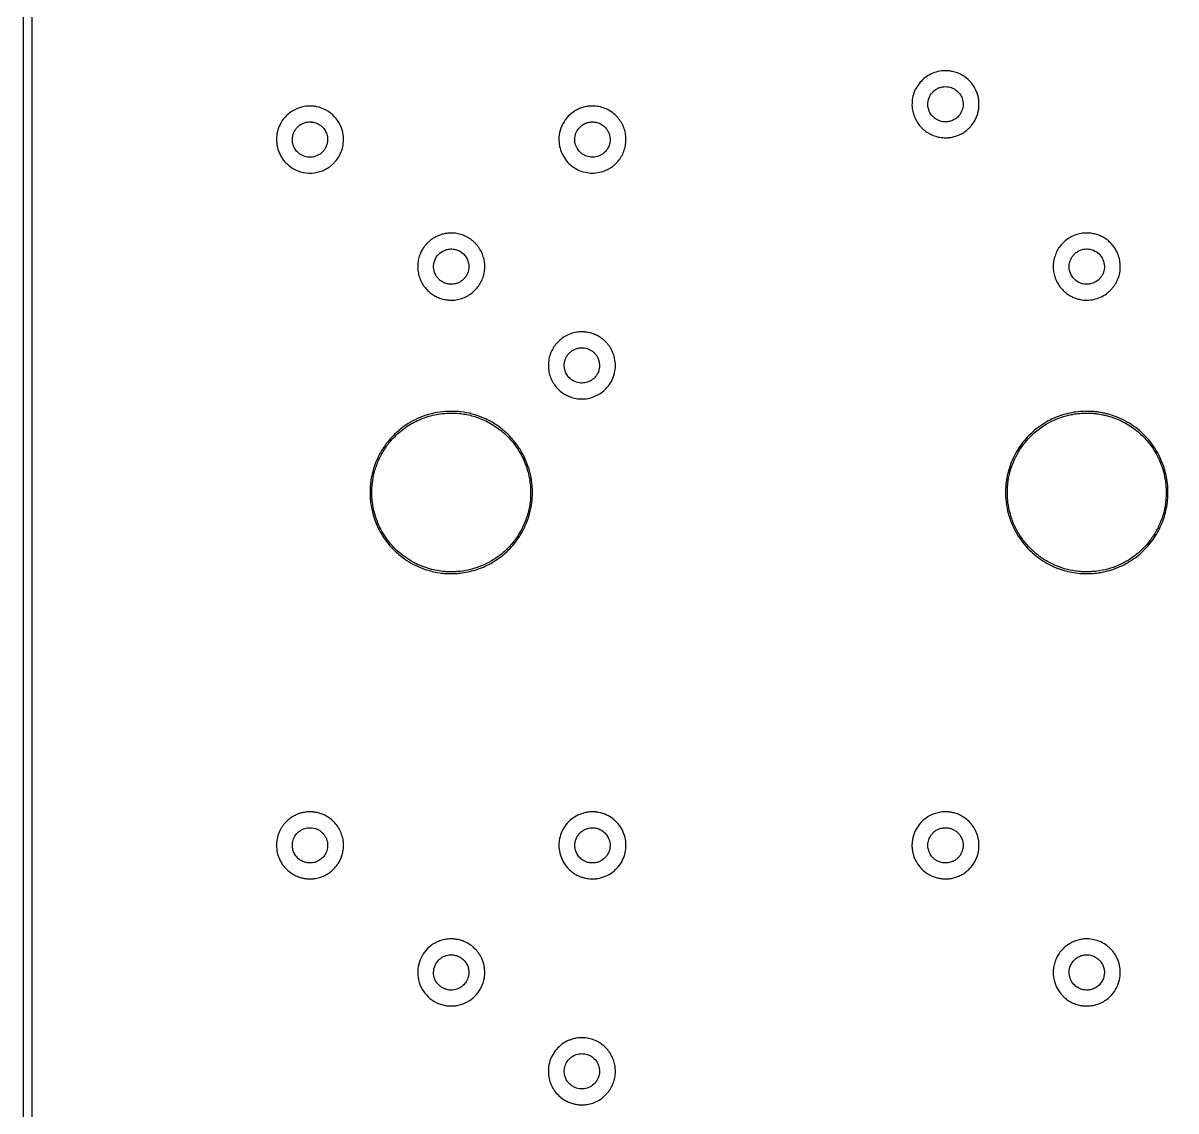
# Model space of a CAD drawing. Extents: x 947 to 24656, y 948 to 49051.
# Drawn here: x 947 to 13796, y 24792 to 36922 of the extents above; entities that cross this region are included whole.
import ezdxf

# ---------------------------------------------------------------- set-up
doc = ezdxf.new("R2010")
doc.units = 0

msp = doc.modelspace()

# ---------------------------------------------------------------- linework, layer by layer
for points in [[(24555.45501, 40846.15625, -0.000005), (24555.576589, 33590.111823, -0.000003), (24555.572356, 24977, -0.000002), (24555.441941, 13479.946311, -0.000011), (24555.197838, 7129.844974)], [(947.364042, 47439.205645), (947.356477, 25000.183739), (947.352522, 2562.520656, 0.012311)], [(1047.755387, 2533.246585), (1047.389554, 24971.004995), (1047.026708, 47383.920091, -0.006259)]]:
    msp.add_lwpolyline(points, format="xyb")
for points in [[(11202.5, 36389.378106, 0.049915), (11124.066595, 36375.169148, 0.052578), (11051.44295, 36345.823041, 0.052968), (10986.998887, 36302.213493, 0.052093), (10932.754426, 36245.816772, 0.052712), (10891.354495, 36179.270752, 0.052777), (10864.804953, 36105.56615, 0.052626), (10854.223048, 36027.737133, 0.051826), (10860.02707, 35949, 0.020161), (10865.923051, 35922.315588, 0.01858), (10874.08618, 35895.444772, 0.018372), (10884.329563, 35868.942908, 0.018575), (10896.456893, 35843.363199, 0.0179), (10910.566674, 35818.469732, 0.020731), (10925.790278, 35795.875267, 0.020513), (10942.978677, 35774.418116, 0.016851), (10962.99378, 35752.9379, 0.018259), (10985.982125, 35731.501491, 0.021805), (11009.193798, 35713.098287, 0.021926), (11033.80659, 35696.870125, 0.018847), (11061, 35681.965643, 0.020162), (11089.478862, 35669.132515, 0.021716), (11118.210138, 35658.981324, 0.021202), (11148.334531, 35651.167169, 0.017503), (11181, 35645.344387, 0.028045), (11198.675113, 35643.832617, 0.007118), (11227.482103, 35643.400151, 0.007123), (11256.293277, 35643.788301, 0.027956), (11274, 35645.272303, 0.030738), (11325.971111, 35655.859779, 0.034719), (11374.11345, 35672.448487, 0.035081), (11419.062915, 35695.359293, 0.032683), (11461.5, 35724.821205, 0.015734), (11472.848702, 35734.45141, 0.007964), (11486.552984, 35747.245428, 0.007967), (11499.909105, 35760.535542, 0.014987), (11510.191036, 35771.751662, 0.032797), (11539.817122, 35811.013032, 0.032685), (11564.092003, 35853.854641, 0.032705), (11582.564152, 35899.468721, 0.032926), (11594.881535, 35947, 0.008462), (11597.88219, 35964.395884, 0.018139), (11599.480165, 35977.919844, 0.015444), (11600.231742, 35992.803331, 0.004632), (11600.465642, 36015.5, 0.005532), (11600.225474, 36039.463115, 0.016707), (11599.336119, 36055.766596, 0.018816), (11597.426101, 36070.90181, 0.00868), (11593.861488, 36090.433264, 0.07066), (11559.264222, 36188.561401, 0.069979), (11498.628283, 36273.535935, 0.069923), (11416.855484, 36338.542973, 0.070355), (11320.5, 36378.327303, 0.013839), (11298.661137, 36383.289245, 0.017288), (11278.140126, 36386.625449, 0.016771), (11256.934615, 36388.604411, 0.011815), (11233, 36389.4637, 0.001657), (11222.869218, 36389.554306, 0.002109), (11213.521875, 36389.567499, 0.001646), (11205.685163, 36389.519712, 0.017522)], [(11247.144045, 36211.952401, -0.076127), (11304.960249, 36197.018366, -0.076154), (11355.649745, 36165.46751, -0.076226), (11394.531737, 36120.219499, -0.076492), (11418.012251, 36065.452487, -0.044818), (11423.633306, 36031.223527, -0.044056), (11423.114714, 35996.339754, -0.043979), (11416.486739, 35962.028644, -0.044326), (11403.970347, 35929.5, -0.058707), (11379.046276, 35890.886752, -0.058965), (11345.863196, 35859.187614, -0.058656), (11306.025898, 35835.976745, -0.056983), (11261.5, 35822.372004, -0.034698), (11249.117373, 35820.96267, -0.008928), (11228.987182, 35820.437065, -0.008767), (11208.90702, 35820.623528, -0.037512), (11197, 35821.839969, -0.035123), (11166.064123, 35829.64088, -0.039162), (11137.677096, 35841.492912, -0.039723), (11111.835454, 35857.450603, -0.038217), (11088.482568, 35877.482568, -0.097278), (11046.499689, 35939.988553, -0.096468), (11031.115287, 36013.918228, -0.096668), (11044.605678, 36088.091677, -0.09814), (11084.970161, 36151.30219, -0.006433), (11089.510761, 36155.921368, -0.005206), (11094.497869, 36160.76396, -0.005264), (11099.19227, 36165.135111, -0.013533), (11102.702132, 36168.165168, -0.048828), (11134.979811, 36189.661129, -0.048939), (11170.789317, 36204.470532, -0.049093), (11208.685616, 36212.004078, -0.049777)], [(4123, 35995.941645, 0.064863), (4027.613419, 35977.559681, 0.065238), (3940.321874, 35935.370069, 0.065256), (3866.867342, 35872.127264, 0.064962), (3812.061798, 35792, 0.058236), (3781.905864, 35710.354982, 0.058596), (3771.472636, 35624.128251, 0.058598), (3781.327269, 35537.836522, 0.058249), (3810.934842, 35456, 0.030711), (3833.888068, 35416.363889, 0.030286), (3861.621709, 35379.643827, 0.030378), (3893.4989, 35346.648116, 0.031351), (3928.821329, 35318.129765, 0.0831), (4040.079569, 35264.287041, 0.083127), (4162.793574, 35249.611099, 0.083184), (4283.525041, 35275.701216, 0.083374), (4389.055225, 35339.704032, 0.014436), (4400.222536, 35349.909195, 0.007545), (4413.560837, 35363.220079, 0.007522), (4426.324994, 35376.749706, 0.016499), (4435.58355, 35387.559487, 0.050372), (4477.769457, 35452.713767, 0.051567), (4505.681847, 35524.487001, 0.051799), (4518.230076, 35600.148657, 0.051733), (4514.967971, 35676.807357, 0.07682), (4481.221121, 35786.19641, 0.076944), (4416.03781, 35880.225896, 0.076956), (4325.484604, 35950.13397, 0.076879), (4218, 35989.414648, 0.009224), (4205.392344, 35991.688965, 0.009172), (4192.685534, 35993.501444, 0.008765), (4179.388142, 35994.913727, 0.006981), (4165, 35995.985018, 0.004244), (4152.8895, 35996.613733, 0.011104), (4144.180223, 35996.798166, 0.010938), (4135.397605, 35996.596938, 0.004012)], [(7270.216406, 35995.904404, 0.033848), (7221.299355, 35989.608987, 0.032871), (7173.185043, 35976.738437, 0.032799), (7127.070058, 35957.63845, 0.033349), (7084.11621, 35932.763309, 0.070665), (7006.68519, 35863.092957, 0.070043), (6951.442389, 35774.419432, 0.069983), (6922.794528, 35673.869466, 0.070343), (6923.069593, 35569.5, 0.059554), (6945.92246, 35484.299879, 0.05915), (6988.247544, 35406.674318, 0.059139), (7047.579027, 35341.103873, 0.059491), (7120.5, 35291.395122, 0.052972), (7194.50209, 35262.382423, 0.053466), (7272.71596, 35249.68326, 0.053382), (7351.958586, 35253.849959, 0.052481), (7429, 35274.680015, 0.016364), (7442.447967, 35280.391933, 0.007075), (7459.981736, 35288.829862, 0.007028), (7477.140393, 35297.691689, 0.017931), (7489.241958, 35304.727796, 0.011706), (7506.992234, 35316.507862, 0.014017), (7523.113651, 35328.444857, 0.014179), (7538.382562, 35341.143256, 0.012523), (7553.568602, 35355.209735, 0.043323), (7596.49752, 35404.951173, 0.044628), (7629.733331, 35460.87396, 0.044298), (7652.712074, 35522.20194, 0.041452), (7665.168653, 35588, 0.020124), (7666.161556, 35603.492486, 0.007841), (7666.33494, 35624.956552, 0.007881), (7665.830762, 35646.531204, 0.018832), (7664.602185, 35662.5, 0.040329), (7652.136293, 35725.596235, 0.04281), (7629.855463, 35784.568745, 0.043041), (7597.988761, 35838.604679, 0.041657), (7557.026705, 35887.026705, 0.045106), (7504.663114, 35930.708255, 0.046148), (7445.699235, 35963.912509, 0.046009), (7381.474485, 35985.816695, 0.044294), (7313.5, 35995.96503, 0.004086), (7300.975073, 35996.610622, 0.011182), (7292.114607, 35996.79639, 0.01095), (7283.152004, 35996.587528, 0.003781)], [(4164, 35818.491315, -0.013759), (4168.100289, 35818.106992, -0.005974), (4173.528125, 35817.381236, -0.005906), (4179.283726, 35816.471993, -0.007816), (4184.5, 35815.500554, -0.058367), (4227.583023, 35801.397322, -0.058092), (4266.315177, 35777.703033, -0.057906), (4298.663648, 35745.653939, -0.057295), (4322.934668, 35706.932388, -0.035227), (4332.526447, 35682.565268, -0.032895), (4338.864752, 35656.531344, -0.032937), (4341.727789, 35629.926399, -0.035556), (4340.952401, 35603.855955, -0.047865), (4333.494222, 35566.385462, -0.048366), (4319.062289, 35531.154484, -0.048429), (4298.152385, 35499.393599, -0.04825), (4271.5, 35472.204691, -0.093659), (4207.982924, 35436.495132, -0.093951), (4135.886326, 35426.479292, -0.093653), (4064.937503, 35443.546713, -0.092371), (4004.718479, 35485.371357, -0.035684), (3987.507265, 35505.468991, -0.033301), (3972.888134, 35528.263212, -0.033313), (3961.429389, 35552.787764, -0.035775), (3953.644395, 35578.046281, -0.03191), (3949.907162, 35600.67791, -0.027639), (3948.834222, 35624.721941, -0.027584), (3950.420832, 35648.791448, -0.031404), (3954.641477, 35671.5, -0.029002), (3960.855841, 35691.270945, -0.026152), (3969.502243, 35710.905177, -0.025921), (3980.242572, 35729.709669, -0.027154), (3992.719022, 35747, -0.019819), (3999.17151, 35754.371843, -0.009244), (4008.0778, 35763.426969, -0.00921), (4017.246901, 35772.085694, -0.021439), (4024.5, 35778.139147, -0.035629), (4049.283847, 35794.425948, -0.037143), (4075.794896, 35806.774589, -0.037399), (4103.665684, 35814.997428, -0.037201), (4132.5, 35818.995119, -0.006816), (4139.9118, 35819.364281, -0.013033), (4145.870679, 35819.424296, -0.009976), (4152.772785, 35819.176103, -0.002512)], [(7317, 35817.883036, -0.03867), (7343.328983, 35812.916602, -0.034344), (7369.6824, 35803.819159, -0.03416), (7394.688568, 35791.137145, -0.037165), (7417, 35775.478563, -0.018131), (7423.725837, 35769.549748, -0.007719), (7432.310307, 35761.155513, -0.007719), (7440.631048, 35752.500787, -0.018143), (7446.50061, 35745.727053, -0.024045), (7456.51125, 35731.986851, -0.021514), (7465.560406, 35716.84041, -0.021393), (7473.325762, 35700.876622, -0.023019), (7479.491906, 35684.688018, -0.064644), (7489.199875, 35633.878048, -0.066437), (7485.4618, 35582.761731, -0.06631), (7468.433326, 35534.331117, -0.06399), (7439.166367, 35491.39866, -0.042219), (7416.935804, 35470.258303, -0.038773), (7390.854455, 35452.477384, -0.038586), (7362.205452, 35438.859242, -0.040822), (7332.333148, 35430.107476, -0.077402), (7273.162983, 35427.211554, -0.075442), (7215.353533, 35442.354577, -0.075364), (7164.589252, 35473.985904, -0.076991), (7125.908646, 35519.039105, -0.084288), (7101.025229, 35579.993474, -0.084399), (7097.670133, 35645.716251, -0.084363), (7116.224525, 35708.87818, -0.084122), (7154.613729, 35762.43603, -0.054976), (7189.3618, 35790.033567, -0.058146), (7228.661025, 35808.785181, -0.05757), (7271.576524, 35818.113044, -0.052085)], [(5680.200984, 34578.491382, 0.025516), (5639.504229, 34571.752466, 0.026781), (5600.371272, 34560.978107, 0.027048), (5562.979168, 34546.203255, 0.027228), (5527.485773, 34527.506617, 0.027401), (5492.629657, 34503.963005, 0.028324), (5460.959906, 34476.989809, 0.028353), (5432.57127, 34446.638108, 0.027585), (5407.518651, 34413, 0.01273), (5395.520481, 34393.842686, 0.015692), (5385.365249, 34375.372006, 0.01578), (5376.43416, 34356.388996, 0.013136), (5368.121249, 34335.691857, 0.040502), (5352.218585, 34279.263202, 0.039228), (5345.400178, 34220.399183, 0.039153), (5347.855132, 34161.080862, 0.039989), (5359.541475, 34103.30081, 0.021374), (5369.117857, 34074.618538, 0.019351), (5381.396712, 34045.871721, 0.019437), (5395.795114, 34018.298937, 0.022144), (5411.724652, 33993.137354, 0.019899), (5427.292979, 33972.593004, 0.015312), (5445.823348, 33951.417719, 0.015411), (5465.427126, 33931.613995, 0.021463), (5484.229707, 33915.23121, 0.034648), (5528.361625, 33884.74353, 0.035724), (5575.844083, 33860.989818, 0.035625), (5626.351385, 33844.183862, 0.034053), (5679.5, 33834.406978, 0.018746), (5695.451035, 33833.186706, 0.007819), (5717.027119, 33832.685469, 0.007781), (5738.498935, 33832.856634, 0.019962), (5754, 33833.841518, 0.041811), (5819.924429, 33846.311299, 0.044464), (5881.448475, 33869.426194, 0.04474), (5937.583256, 33902.898172, 0.043378), (5987.5, 33946.13394, 0.039908), (6026.171492, 33992.939585, 0.041444), (6056.370223, 34044.728593, 0.041038), (6077.849543, 34101.271721, 0.037633), (6090.572341, 34162.224795, 0.019628), (6091.916584, 34176.908061, 0.007682), (6092.662981, 34197.247407, 0.007756), (6092.782707, 34217.872313, 0.016805), (6092.096368, 34233.708494, 0.043266), (6081.253982, 34299.472936, 0.044542), (6059.310404, 34361.724137, 0.044711), (6026.783111, 34418.893197, 0.044281), (5984.517128, 34469.569489, 0.018689), (5960.164007, 34492.246098, 0.023436), (5935.897768, 34511.295119, 0.02346), (5909.976152, 34527.974215, 0.018792), (5880.641622, 34543.51784, 0.019688), (5853.415342, 34555.361296, 0.020504), (5825.704509, 34564.851039, 0.020104), (5796.80173, 34572.192143, 0.017437), (5766, 34577.595581, 0.025869), (5749.992353, 34578.992783, 0.006224), (5723.355881, 34579.602566, 0.006298), (5696.663353, 34579.545018, 0.024587)], [(12772.5, 34579.377115, 0.038781), (12705.251067, 34567.329572, 0.044527), (12643.843046, 34545.345327, 0.045276), (12588.161459, 34513.221801, 0.042628), (12537.946637, 34471.015173, 0.040452), (12497.405346, 34423.442453, 0.042806), (12465.907839, 34370.818877, 0.042401), (12443.597797, 34313.133582, 0.038273), (12430.393554, 34250.5, 0.020165), (12429.058529, 34235.86045, 0.007494), (12428.321936, 34215.195481, 0.007582), (12428.207267, 34194.264057, 0.017343), (12428.907132, 34178.5, 0.036468), (12437.540635, 34122.120652, 0.038209), (12454.201111, 34068.496512, 0.038108), (12478.876748, 34017.904948, 0.035886), (12511.386678, 33970.559487, 0.021275), (12522.264942, 33958.05588, 0.007998), (12538.501677, 33941.462535, 0.008058), (12555.381343, 33925.285399, 0.019459), (12568.5, 33914.029581, 0.029005), (12605.10942, 33888.32177, 0.02966), (12644.183177, 33867.23287, 0.029701), (12685.424649, 33850.940521, 0.029267), (12728.507568, 33839.556653, 0.052527), (12804.951147, 33832.284031, 0.051358), (12881.832481, 33840.987915, 0.051358), (12955.325637, 33865.178424, 0.052529), (13021.749605, 33903.703292, 0.00808), (13034.118662, 33913.041936, 0.012696), (13044.403139, 33921.499763, 0.011966), (13054.666171, 33930.825088, 0.006216), (13067.045079, 33942.923166, 0.024869), (13092.827556, 33971.461348, 0.02618), (13115.1809, 34001.950456, 0.026279), (13134.151695, 34034.496712, 0.025477), (13149.820183, 34069.185816, 0.046187), (13169.42278, 34137.099592, 0.047699), (13175.942068, 34206.720373, 0.047539), (13169.151726, 34276.529266, 0.045277), (13149.279904, 34345, 0.034685), (13129.535007, 34386.691868, 0.030178), (13103.373398, 34427.330339, 0.030245), (13072.581673, 34464.427202, 0.035309), (13038.992848, 34495.527498, 0.031921), (12994.978215, 34526.456861, 0.035829), (12949.002756, 34550.222497, 0.035921), (12900.212448, 34567.133736, 0.032401), (12847.7946, 34577.599119, 0.023632), (12835.142623, 34578.677498, 0.003541), (12809.642048, 34579.460395, 0.003311), (12784.075595, 34579.894764, 0.027535)], [(5739.5, 34401.977918, -0.060708), (5787.848679, 34390.527404, -0.063426), (5831.26179, 34367.898623, -0.063516), (5867.566149, 34335.144012, -0.061177), (5895.022201, 34293.932154, -0.0701), (5912.279072, 34242.804678, -0.069277), (5914.836132, 34188.687525, -0.069027), (5902.501308, 34135.757597, -0.068753), (5876.215565, 34088.10514, -0.022179), (5869.272046, 34079.618505, -0.010693), (5859.679258, 34069.351456, -0.010682), (5849.689435, 34059.536161, -0.022961), (5841.5, 34052.506944, -0.038878), (5813.397706, 34033.866263, -0.04341), (5783.739647, 34020.579173, -0.043631), (5752.369495, 34012.661725, -0.040026), (5719.172549, 34010, -0.017164), (5702.46527, 34010.5737, -0.022533), (5687.302065, 34012.305344, -0.022689), (5672.440081, 34015.38206, -0.017801), (5656.644474, 34020.011581, -0.050355), (5620.953694, 34036.007047, -0.050354), (5589.180315, 34058.814232, -0.05021), (5562.52908, 34087.580052, -0.049498), (5542.000667, 34121.213042, -0.101193), (5522.650918, 34197.826339, -0.102056), (5535.025725, 34275.636164, -0.101778), (5577.230858, 34342.362305, -0.100086), (5642.571728, 34387.492464, -0.033885), (5665.546445, 34395.547124, -0.030286), (5690.274639, 34400.789354, -0.030364), (5715.384741, 34402.995599, -0.034566)], [(12821.144045, 34401.952401, -0.096127), (12893.501333, 34380.164408, -0.096831), (12952.24451, 34332.931812, -0.096949), (12988.825023, 34267.107999, -0.09662), (12997.947742, 34192.268522, -0.045518), (12992.140358, 34156.805099, -0.04616), (12980.025728, 34123.152007, -0.046104), (12961.925909, 34092.256275, -0.045184), (12938.361969, 34064.973444, -0.034169), (12916.829835, 34046.844926, -0.03648), (12893.477612, 34032.25139, -0.036283), (12868.133273, 34021.1428, -0.033079), (12840.659354, 34013.408275, -0.029677), (12826.340097, 34011.259513, -0.014839), (12808.051083, 34010.162014, -0.014843), (12789.662263, 34010.151394, -0.028634), (12775, 34011.420749, -0.108631), (12694.549821, 34041.70456, -0.110394), (12634.769459, 34102.807115, -0.110549), (12606.746563, 34183.471255, -0.109194), (12615.595891, 34268.773017, -0.049423), (12631.279668, 34303.925067, -0.049633), (12653.538445, 34335.261557, -0.049479), (12681.608114, 34361.680793, -0.048508), (12714.5, 34382.270265, -0.035013), (12739.936562, 34392.79639, -0.034979), (12766.601141, 34399.674189, -0.035093), (12793.879158, 34402.75181, -0.035767)], [(7150.5, 33477.987287, 0.042184), (7084.549844, 33467.549105, 0.044596), (7022.557547, 33446.285903, 0.044767), (6965.527369, 33414.458215, 0.043159), (6914.315655, 33372.639825, 0.042591), (6872.023833, 33323.895005, 0.043759), (6839.032512, 33269.11095, 0.043424), (6815.878039, 33209.018774, 0.040675), (6802.820607, 33144.5, 0.024172), (6801.789078, 33129.79731, 0.005343), (6801.510542, 33104.530723, 0.005264), (6801.767732, 33079.293939, 0.025476), (6802.793778, 33065, 0.038237), (6815.707373, 33000.978228, 0.04294), (6837.913435, 32942.2145, 0.043486), (6869.535052, 32888.741874, 0.041133), (6910.462912, 32840.462912, 0.043095), (6960.603595, 32798.293289, 0.044093), (7016.862595, 32765.707384, 0.04402), (7078.054354, 32743.448219, 0.04266), (7142.845659, 32731.950525, 0.020627), (7159.044078, 32731.154351, 0.006716), (7182.997713, 32731.287747, 0.006584), (7206.782125, 32732.05311, 0.023258), (7222, 32733.454717, 0.045859), (7294.618144, 32750.458207, 0.049317), (7361.068987, 32780.150359, 0.049701), (7419.977729, 32822.036104, 0.047963), (7470.242711, 32875.183228, 0.055087), (7512.831236, 32944.394846, 0.054441), (7539.484054, 33021.506829, 0.054404), (7548.876994, 33102.605107, 0.054858), (7540.506493, 33183.585639, 0.02545), (7531.000144, 33218.824818, 0.023705), (7517.771404, 33253.780615, 0.023784), (7501.346346, 33287.205435, 0.026098), (7482.275348, 33317.862646, 0.022766), (7462.83475, 33343.213802, 0.020178), (7440.405247, 33367.774581, 0.020228), (7416.13558, 33390.380589, 0.023237), (7391.178671, 33409.870235, 0.032923), (7350.040481, 33435.132864, 0.032078), (7305.590513, 33455.0235, 0.032024), (7258.884283, 33469.093553, 0.032545), (7211.014805, 33476.991026, 0.014158), (7197.771298, 33477.92125, 0.006337), (7180.315762, 33478.42998, 0.006286), (7163.031357, 33478.497197, 0.015994)], [(7202.148154, 33299.43551, -0.041279), (7233.927197, 33292.292599, -0.04202), (7263.903772, 33280.054774, -0.041952), (7291.455598, 33262.955691, -0.040873), (7316.026556, 33241.361969, -0.017763), (7326.981151, 33229.184379, -0.022008), (7336.245539, 33217.074397, -0.022049), (7344.396042, 33204.215885, -0.017943), (7351.999333, 33189.786958, -0.06297), (7367.54578, 33143.389834, -0.061848), (7371.18561, 33094.294209, -0.062152), (7362.715829, 33046.019491, -0.064775), (7342.69077, 33002.030787, -0.075388), (7303.13378, 32955.734146, -0.077627), (7251.997151, 32923.794645, -0.077774), (7193.644456, 32909.01114, -0.0761), (7133.106577, 32912.588008, -0.102893), (7060.712842, 32944.569231, -0.10206), (7006.827678, 33002.838391, -0.101733), (6980.283684, 33077.842529, -0.101567), (6985.459423, 33157.281511, -0.053017), (7000.213611, 33194.936854, -0.051879), (7022.64302, 33228.945719, -0.051674), (7051.687197, 33257.7263, -0.051761), (7086, 33279.921297, -0.019615), (7100.819988, 33286.744938, -0.020782), (7115.849418, 33292.243294, -0.020896), (7131.204643, 33296.449555, -0.020323), (7147, 33299.404606, -0.02501), (7158.750009, 33300.515871, -0.010932), (7174.405651, 33300.86697, -0.010955), (7190.130046, 33300.531219, -0.023835)], [(5674, 32592.406888, -0.001732), (5671.370083, 32592.20523, -0.000282), (5666.26875, 32591.834732, -0.000311), (5660.264236, 32591.4058, -0.000274), (5654, 32590.965683, 0.032942), (5538.425043, 32575.213935, 0.03252), (5425.407836, 32544.381146, 0.032404), (5316.955823, 32499.021566, 0.03217), (5215, 32439.9342, 0.051903), (5071.624262, 32320.810561, 0.051775), (4955.721124, 32174.621529, 0.051692), (4872.173447, 32007.507423, 0.051407), (4824.489241, 31826.5, 0.008648), (4820.263246, 31795.974302, 0.009584), (4817.257636, 31766.347866, 0.009282), (4815.319383, 31735.804252, 0.007198), (4814.306175, 31702.5, 0.015061), (4815.142163, 31643.221307, 0.01676), (4819.584788, 31586.18742, 0.016835), (4827.812766, 31529.809677, 0.015481), (4840.000735, 31472.5, 0.043208), (4890.129776, 31324.639558, 0.043291), (4964.899586, 31187.695645, 0.043232), (5062.243777, 31065.504078, 0.04284), (5179.426099, 30961.463761, 0.031962), (5273.984251, 30899.980104, 0.031175), (5376.381609, 30850.478915, 0.03114), (5484.256351, 30814.045551, 0.03172), (5595.160694, 30791.560431, 0.006897), (5627.483006, 30787.570502, 0.011158), (5655.08246, 30785.171292, 0.010607), (5683.730572, 30783.933408, 0.005519), (5719.5, 30783.542366, 0.003155), (5749.197121, 30783.732912, 0.008739), (5770.080376, 30784.363875, 0.009723), (5789.65274, 30785.679705, 0.004779), (5814.5, 30788.075696, 0.050235), (5992.403977, 30825.265238, 0.050357), (6159.163967, 30897.168, 0.050344), (6308.222264, 31000.975791, 0.050157), (6433.733093, 31132.596697, 0.035891), (6505.151238, 31239.340553, 0.035481), (6560.878614, 31355.601633, 0.035467), (6599.626515, 31478.620311, 0.035797), (6620.450169, 31605.5, 0.011792), (6623.106075, 31644.77277, 0.010214), (6624.077009, 31686.056902, 0.010247), (6623.36099, 31727.188503, 0.012128), (6620.945564, 31766, 0.033921), (6602.150575, 31886.898996, 0.033699), (6567.155967, 32004.419918, 0.033716), (6516.713183, 32116.11545, 0.03404), (6451.855761, 32219.644735, 0.016547), (6416.344842, 32265.324959, 0.015656), (6377.25228, 32309.432396, 0.015629), (6335.40251, 32351.08493, 0.016336), (6291.628884, 32389.408627, 0.035987), (6187.807252, 32462.668919, 0.035158), (6073.762493, 32520.925605, 0.03509), (5952.457467, 32562.723887, 0.035528), (5827, 32586.936896, 0.005309), (5801.367573, 32589.742212, 0.010801), (5781.165383, 32591.296607, 0.009324), (5759.123974, 32592.102385, 0.003022), (5726.5, 32592.488979, 0.00075), (5707.781752, 32592.569561, 0.001092), (5691.278125, 32592.579805, 0.000534), (5677.248362, 32592.542895, 0.019076)], [(5770, 32571.992213, -0.019415), (5841.919935, 32564.82943, -0.020321), (5911.969482, 32552.17449, -0.020392), (5980.532115, 32533.924785, -0.019858), (6048, 32510.010913, -0.045924), (6192.274938, 32436.337896, -0.045939), (6320.660032, 32337.574452, -0.045913), (6428.918362, 32216.968286, -0.045757), (6513.487798, 32078.5, -0.024839), (6548.685098, 31996.886403, -0.025393), (6575.324213, 31912.776973, -0.025275), (6593.399273, 31826.022821, -0.024103), (6602.985395, 31736.5, -0.010685), (6603.734544, 31716.321363, -0.003995), (6603.954127, 31687.985854, -0.004002), (6603.720233, 31659.616545, -0.010515), (6602.961941, 31639.283637, -0.030249), (6589.922594, 31530.027612, -0.030869), (6563.84036, 31423.897653, -0.030944), (6524.965275, 31322.030792, -0.030734), (6473.73888, 31225.5, -0.02251), (6430.215825, 31161.104274, -0.021831), (6380.657036, 31100.19559, -0.021811), (6325.927876, 31043.786404, -0.022366), (6266.932813, 30992.855105, -0.034812), (6165.416123, 30923.723412, -0.034766), (6055.24652, 30869.311207, -0.034744), (5938.530296, 30830.660393, -0.034667), (5817.5, 30808.509182, -0.005462), (5792.077841, 30805.938228, -0.009847), (5771.187097, 30804.469898, -0.008968), (5748.991171, 30803.747347, -0.003728), (5719, 30803.532903, -0.003309), (5691.115971, 30803.725953, -0.007778), (5670.305525, 30804.331627, -0.008825), (5651.171434, 30805.525259, -0.005653), (5629, 30807.554221, -0.025068), (5541.705677, 30820.987798, -0.024747), (5455.810791, 30843.130945, -0.024784), (5372.649907, 30873.613544, -0.025327), (5293.530602, 30911.983195, -0.061017), (5118.251128, 31038.196534, -0.061211), (4978.829202, 31202.860995, -0.061206), (4883.413477, 31396.393739, -0.060991), (4837.543331, 31607.5, -0.014115), (4834.667586, 31652.442875, -0.012278), (4834.143087, 31699.620859, -0.012233), (4835.938394, 31746.966413, -0.013691), (4840.028167, 31792.414662, -0.037322), (4864.906225, 31920.573216, -0.036919), (4908.619913, 32044.092124, -0.036913), (4970.033058, 32159.85825, -0.037281), (5047.621213, 32264.928492, -0.049677), (5175.769773, 32386.95579, -0.05019), (5325.050145, 32480.831704, -0.05012), (5490.242955, 32543.183588, -0.049266), (5665.5, 32571.881485, -0.012914), (5684.569621, 32572.606999, -0.002785), (5717.599877, 32572.825988, -0.002806), (5750.652504, 32572.675517, -0.01257)], [(12751, 32591.985035, 0.023935), (12657.811747, 32581.640538, 0.025557), (12568.08873, 32562.562067, 0.025736), (12481.362062, 32534.582007, 0.025028), (12397.1357, 32497.614722, 0.029766), (12303.714595, 32443.733994, 0.029728), (12217.311136, 32379.119847, 0.029765), (12139.280615, 32304.798585, 0.030014), (12070.859443, 32221.934188, 0.02814), (12015.708075, 32136.632279, 0.027909), (11970.317718, 32045.447129, 0.027942), (11935.412794, 31949.883229, 0.028367), (11911.586056, 31851.5, 0.006203), (11907.627799, 31828.229154, 0.006772), (11904.371353, 31805.537017, 0.006331), (11901.559269, 31781.472011, 0.004294), (11898.939452, 31754, 0.015869), (11897.833795, 31733.826049, 0.003464), (11897.27394, 31699.026453, 0.003646), (11897.208448, 31663.939157, 0.012726), (11897.907395, 31641.309583, 0.007822), (11900.361775, 31607.266621, 0.009178), (11903.784367, 31575.09055, 0.009342), (11908.323217, 31543.569907, 0.008716), (11914.130118, 31511.5, 0.061986), (11984.51264, 31299.379274, 0.06189), (12104.766282, 31110.858884, 0.061919), (12267.441072, 30957.575117, 0.06215), (12462.5, 30849.013662, 0.024637), (12548.815737, 30819.017651, 0.025566), (12636.611076, 30798.083169, 0.025559), (12726.104948, 30786.214742, 0.024598), (12817.5, 30783.329961, 0.008733), (12856.450096, 30784.697664, 0.010983), (12892.451433, 30787.385844, 0.011228), (12927.625213, 30791.589614, 0.009915), (12964.071424, 30797.517443, 0.052841), (13148.147014, 30851.776522, 0.053101), (13316.435232, 30943.349159, 0.053135), (13461.569166, 31068.249204, 0.053041), (13577.218487, 31221, 0.052165), (13657.243927, 31391.951234, 0.052315), (13700.059423, 31575.598592, 0.052305), (13703.830898, 31764.165943, 0.052106), (13668.418553, 31949.663419, 0.063344), (13575.701636, 32157.689652, 0.063128), (13433.772135, 32336.146601, 0.063127), (13251.800898, 32473.549238, 0.063335), (13041.5, 32561.017921, 0.01136), (13000.490524, 32571.26838, 0.012032), (12959.832462, 32579.432038, 0.011758), (12917.976732, 32585.782593, 0.009877), (12873.362716, 32590.588528, 0.016017), (12851.821095, 32591.78585, 0.00302), (12812.410116, 32592.473752, 0.003054), (12772.975484, 32592.682949, 0.015474)], [(12873, 32570.597615, -0.00818), (12911.020027, 32566.513213, -0.009805), (12946.646888, 32561.384086, -0.010181), (12980.828081, 32555.059704, -0.010382), (13014.5, 32547.385572, -0.022259), (13093.436936, 32523.885182, -0.023244), (13168.814043, 32493.748454, -0.023316), (13240.84888, 32456.844135, -0.022715), (13309.78549, 32413.094774, -0.023424), (13373.99248, 32363.493673, -0.022661), (13434.022621, 32307.579558, -0.022701), (13488.643252, 32246.566655, -0.023719), (13536.665148, 32181.710309, -0.027772), (13587.783303, 32095.337751, -0.028298), (13628.66019, 32004.361035, -0.028344), (13658.946903, 31909.494188, -0.028067), (13678.427559, 31811.5, -0.007195), (13682.438018, 31779.770025, -0.011614), (13684.833872, 31752.648583, -0.010856), (13686.063477, 31724.184465, -0.005365), (13686.45177, 31688, -0.005229), (13686.082614, 31652.704613, -0.010362), (13684.917246, 31624.733886, -0.0112), (13682.670395, 31598.289497, -0.007388), (13678.95859, 31568, -0.036716), (13651.764681, 31440.483806, -0.036957), (13606.252177, 31318.605533, -0.036861), (13543.160328, 31204.46571, -0.036118), (13463.604366, 31100, -0.012564), (13442.838791, 31077.628363, -0.007531), (13417.121111, 31052.063231, -0.00749), (13390.278914, 31026.937487, -0.01117), (13366, 31005.854486, -0.035896), (13265.184115, 30933.734976, -0.035011), (13154.267408, 30876.102686, -0.034984), (13036.307059, 30834.472556, -0.035711), (12914.5, 30810.042264, -0.008403), (12882.436118, 30806.509308, -0.010033), (12852.112446, 30804.295649, -0.009843), (12821.238372, 30803.272686, -0.007561), (12787.5, 30803.329562, -0.005559), (12757.068475, 30804.179585, -0.009106), (12731.323298, 30805.655203, -0.009472), (12706.384893, 30808.016603, -0.006713), (12678.5, 30811.570844, -0.035731), (12554.960977, 30838.113463, -0.035607), (12436.310697, 30881.996387, -0.035636), (12325.179777, 30942.228472, -0.035925), (12224.045634, 31017.485847, -0.009601), (12204.486558, 31035.0163, -0.006435), (12182.772998, 31055.771174, -0.006427), (12161.55057, 31077.127866, -0.009417), (12143.483399, 31096.5, -0.037828), (12061.533398, 31202.945214, -0.038025), (11996.715392, 31320.343418, -0.038012), (11950.405526, 31446.243623, -0.037745), (11923.556019, 31578, -0.006094), (11920.404376, 31605.676268, -0.011478), (11918.646815, 31628.093368, -0.010068), (11917.791755, 31652.408475, -0.003632), (11917.523617, 31687, -0.002734), (11917.686381, 31719.679427, -0.008945), (11918.298686, 31741.281757, -0.010639), (11919.619008, 31760.811681, -0.005289), (11922.080077, 31785.5, -0.071144), (11984.423235, 32027.650103, -0.071012), (12112.163906, 32242.788593, -0.070973), (12295.069797, 32413.690921, -0.070936), (12518.5, 32526.664106, -0.016366), (12572.296836, 32542.939355, -0.015588), (12627.919815, 32555.955768, -0.015696), (12683.833424, 32565.399044, -0.017248), (12738.5, 32570.962938, 0.000387), (12744.955695, 32571.400723, 0.000443), (12751.121875, 32571.829158, 0.000399), (12756.351019, 32572.201335, 0.002549), (12759, 32572.405575, -0.022775), (12773.922821, 32572.950562, -0.001705), (12814.559734, 32572.444671, -0.002022), (12854.7459, 32571.644765, -0.016679)], [(4116.5, 28126.386573, 0.010834), (4091.596472, 28123.359837, 0.014959), (4069.412312, 28119.49404, 0.015698), (4048.370164, 28114.481978, 0.014152), (4026.935613, 28108.003182, 0.027674), (3987.477573, 28092.372783, 0.029287), (3950.753768, 28072.734983, 0.029152), (3916.424881, 28048.849009, 0.026897), (3884.124642, 28020.521267, 0.023389), (3858.509858, 27993.040976, 0.025735), (3836.430094, 27964.119696, 0.025789), (3817.477996, 27933.140223, 0.023692), (3801.224485, 27899.5, 0.051358), (3778.703147, 27826.71598, 0.051417), (3771.500566, 27750.897897, 0.05127), (3779.919506, 27675.004745, 0.05049), (3803.613194, 27602, 0.03433), (3826.4186, 27558.551108, 0.032843), (3855.260235, 27517.949913, 0.032737), (3889.27248, 27481.349456, 0.033574), (3927.5, 27449.833376, 0.020346), (3950.274138, 27434.858551, 0.017231), (3975.468609, 27420.881027, 0.017238), (4001.553015, 27408.678104, 0.02042), (4027, 27399.033801, 0.013285), (4044.296177, 27393.780597, 0.011511), (4062.690673, 27389.176117, 0.011248), (4081.739285, 27385.319497, 0.011146), (4101, 27382.310454, 0.024902), (4118.843425, 27380.828035, 0.008364), (4144.984064, 27380.400138, 0.008417), (4171.213141, 27380.851127, 0.023674), (4189.5, 27382.342305, 0.039417), (4251.044598, 27395.29906, 0.041285), (4308.805776, 27417.623699, 0.041668), (4361.634796, 27448.906233, 0.041736), (4408.514948, 27488.5, 0.027823), (4438.056312, 27521.483217, 0.030116), (4462.920331, 27556.71492, 0.030189), (4483.320597, 27594.596985, 0.028243), (4499.52303, 27635.5, 0.034676), (4512.842564, 27687.368925, 0.036061), (4518.641986, 27739.903842, 0.036119), (4516.829472, 27792.648136, 0.035024), (4507.462917, 27845.141175, 0.044318), (4485.915592, 27907.002745, 0.043983), (4453.759948, 27964.266016, 0.043889), (4412.009313, 28015.132391, 0.043727), (4361.972961, 28058, 0.031206), (4323.181124, 28082.244853, 0.031318), (4281.718574, 28101.441004, 0.030826), (4237.550675, 28115.557285, 0.028251), (4190.679304, 28124.631161, 0.024655), (4178.845903, 28125.644673, 0.00312), (4153.22126, 28126.411085, 0.002943), (4127.51318, 28126.868093, 0.027799)], [(7264.5, 28126.386573, 0.011716), (7238.738253, 28123.2094, 0.015218), (7215.324355, 28119.031616, 0.015928), (7193.117532, 28113.624057, 0.015307), (7171, 28106.750172, 0.05784), (7093.419746, 28069.514701, 0.05784), (7026.431013, 28015.499426, 0.057817), (6973.572834, 27947.553687, 0.057703), (6937.634183, 27869.266746, 0.053866), (6921.129891, 27790.85642, 0.053924), (6921.763792, 27710.759082, 0.053762), (6939.53283, 27632.430664, 0.052923), (6973.650721, 27559.248041, 0.040513), (7006.741538, 27513.186902, 0.037853), (7047.531284, 27471.923634, 0.037757), (7094.187583, 27437.184443, 0.039813), (7144.743124, 27410.545275, 0.022268), (7178.711986, 27397.726572, 0.02529), (7212.286481, 27388.588149, 0.025254), (7246.654075, 27382.876757, 0.022086), (7283, 27380.327674, 0.008842), (7301.650452, 27380.175276, 0.012845), (7318.097295, 27380.754474, 0.013257), (7334.090137, 27382.155875, 0.010404), (7351.341197, 27384.494152, 0.060776), (7437.720833, 27409.046284, 0.060372), (7515.875026, 27453.683664, 0.060336), (7581.143932, 27515.725747, 0.060569), (7629.616546, 27591.479474, 0.056907), (7657.632688, 27672.077017, 0.057402), (7666.648597, 27756.67722, 0.05737), (7656.194586, 27841.154273, 0.056727), (7626.809473, 27921.388306, 0.058117), (7579.857652, 27992.972976, 0.057393), (7517.514688, 28052.170678, 0.057382), (7443.335077, 28095.656284, 0.058051), (7361.5, 28120.936273, 0.008323), (7345.333608, 28123.661397, 0.015833), (7332.238717, 28125.222948, 0.014008), (7318.066213, 28126.060254, 0.005134), (7298, 28126.476303, 0.001383), (7286.408373, 28126.56554, 0.001903), (7275.990625, 28126.577281, 0.001208), (7267.233541, 28126.532668, 0.022946)], [(11194.812526, 28126.009024, 0.070468), (11089.458858, 28100.634938, 0.072457), (10996.39109, 28047.136322, 0.07265), (10922.651018, 27969.455846, 0.071438), (10873.703039, 27873.5, 0.030674), (10862.082715, 27831.140404, 0.029444), (10855.536559, 27787.094241, 0.029304), (10854.191022, 27742.373616, 0.02969), (10858.10049, 27698, 0.050608), (10876.288854, 27626.280951, 0.04956), (10908.600773, 27559.139648, 0.049533), (10953.512606, 27499.637445, 0.050441), (11009, 27450.532362, 0.030692), (11048.870027, 27425.408344, 0.03208), (11090.94417, 27405.765352, 0.031737), (11135.610819, 27391.49676, 0.028743), (11183.224795, 27382.424639, 0.022751), (11204.873611, 27380.573206, 0.012889), (11231.19299, 27380.203611, 0.012844), (11257.821993, 27381.200564, 0.020419), (11280.5, 27383.566243, 0.032854), (11329.457, 27394.024489, 0.033457), (11376.315979, 27410.760239, 0.033374), (11420.631074, 27433.642507, 0.03234), (11462, 27462.434697, 0.018955), (11475.338752, 27473.913413, 0.009239), (11491.512462, 27489.501768, 0.009238), (11507.095692, 27505.673334, 0.018999), (11518.559701, 27519, 0.029537), (11545.392396, 27557.118884, 0.030502), (11567.231062, 27597.73786, 0.030763), (11583.806669, 27640.370208, 0.031234), (11594.927482, 27684.5, 0.00865), (11597.552785, 27700.06314, 0.014334), (11599.162018, 27713.2814, 0.012897), (11600.111961, 27727.505068, 0.00556), (11600.677671, 27746.5, 0.00742), (11600.755745, 27766.976971, 0.013974), (11600.111653, 27783.494983, 0.01503), (11598.590859, 27799.127886, 0.010328), (11595.969829, 27816.745689, 0.048342), (11577.438016, 27885.045286, 0.047409), (11546.049736, 27948.990961, 0.047327), (11503.118017, 28005.979099, 0.047825), (11450.374024, 28053.657473, 0.032057), (11410.549723, 28079.484054, 0.03224), (11367.824502, 28099.953258, 0.031812), (11322.270046, 28114.984853, 0.029468), (11274, 28124.578872, 0.025148), (11260.181602, 28125.784078, 0.004664), (11234.672061, 28126.482843, 0.004754), (11209.1328, 28126.701221, 0.023675)], [(4167.5, 27948.956157, -0.042616), (4200.554205, 27942.295379, -0.043749), (4231.697636, 27930.163238, -0.043572), (4260.367363, 27912.742917, -0.041584), (4286.071444, 27890.370288, -0.040903), (4307.598735, 27864.271392, -0.044323), (4323.943799, 27835.681421, -0.044044), (4335.072582, 27804.492612, -0.039456), (4341.083129, 27770.66288, -0.042541), (4341.437918, 27740.933666, -0.037475), (4336.862903, 27710.250097, -0.037423), (4327.748641, 27680.54847, -0.042105), (4314.578327, 27653.744623, -0.034233), (4297.911771, 27629.863391, -0.036757), (4278.502753, 27609.080647, -0.036931), (4256.348746, 27591.447605, -0.035226), (4231.5, 27576.954877, -0.030521), (4209.3274, 27567.670308, -0.031872), (4186.504815, 27561.309415, -0.031676), (4162.927211, 27557.87229, -0.029382), (4138.5, 27557.318169, -0.023746), (4116.318048, 27559.175793, -0.029467), (4095.98237, 27563.085699, -0.029744), (4076.404468, 27569.321188, -0.024997), (4056.5, 27578.157318, -0.059694), (4017.395276, 27604.171779, -0.060276), (3985.686965, 27638.612022, -0.060035), (3963.007401, 27679.755311, -0.058368), (3950.481997, 27725.5, -0.026119), (3949.298118, 27737.488521, -0.011713), (3948.937296, 27753.323378, -0.011732), (3949.320663, 27769.224193, -0.024965), (3950.517895, 27781.465905, -0.079802), (3969.720442, 27842.105558, -0.081127), (4006.874414, 27893.294895, -0.081232), (4058.337136, 27929.952851, -0.080303), (4119, 27948.490833, -0.022086), (4129.329287, 27949.445383, -0.009598), (4143.114524, 27949.842359, -0.009617), (4156.955409, 27949.708942, -0.021202)], [(7318.344137, 27948.499486, -0.061675), (7365.519325, 27936.275627, -0.06242), (7408.080859, 27912.946009, -0.062415), (7443.571751, 27879.832503, -0.061646), (7469.966717, 27838.854429, -0.092537), (7488.934752, 27768.835213, -0.093487), (7481.255351, 27696.955235, -0.093254), (7447.882508, 27632.669234, -0.091535), (7393.244052, 27584.414871, -0.055592), (7355.426783, 27567.080132, -0.053196), (7314.153414, 27558.17761, -0.052993), (7271.779068, 27558.166432, -0.0543), (7230.710537, 27567.096764, -0.065088), (7184.804788, 27589.419246, -0.065264), (7146.227017, 27622.775378, -0.065133), (7117.488713, 27665.014135, -0.064379), (7100.443723, 27713.388745, -0.054822), (7096.28906, 27754.525929, -0.052674), (7101.06157, 27796.159804, -0.052507), (7114.454808, 27836.000451, -0.053761), (7135.773483, 27871.837997, -0.020733), (7142.725878, 27880.339032, -0.011238), (7151.928347, 27890.228024, -0.011237), (7161.577854, 27899.705312, -0.020493), (7169.928788, 27906.925999, -0.033074), (7191.935158, 27922.170733, -0.033435), (7215.681956, 27934.319166, -0.033626), (7240.70064, 27943.135374, -0.034344), (7266.5, 27948.443328, -0.021665), (7278.046324, 27949.496053, -0.011629), (7292.352135, 27949.84434, -0.011628), (7306.689331, 27949.526417, -0.021233)], [(11253.198784, 27948.508149, -0.027943), (11275.60126, 27944.266578, -0.029449), (11296.991861, 27937.605772, -0.029492), (11317.423433, 27928.488413, -0.028198), (11336.960728, 27916.907725, -0.023165), (11352.679258, 27905.258932, -0.025601), (11366.712287, 27892.566381, -0.025519), (11379.413164, 27878.467952, -0.022725), (11391.142815, 27862.609028, -0.036434), (11405.459245, 27837.520512, -0.038179), (11415.726322, 27811.001773, -0.037938), (11421.890487, 27783.073317, -0.03507), (11423.98168, 27753.784382, -0.045187), (11420.697638, 27717.043818, -0.048048), (11410.86862, 27682.271717, -0.047592), (11394.476556, 27649.729407, -0.042806), (11371.707835, 27619.609341, -0.045042), (11350.500973, 27599.935036, -0.036105), (11324.537076, 27582.710979, -0.03595), (11296.225706, 27569.324398, -0.043417), (11268, 27561.115267, -0.05184), (11224.583447, 27557.080575, -0.055354), (11182.246454, 27562.250862, -0.055524), (11142.187075, 27576.558949, -0.052731), (11105.5, 27599.526541, -0.019965), (11097.834507, 27606.04409, -0.009674), (11088.540269, 27614.947203, -0.009645), (11079.666631, 27624.130463, -0.021713), (11073.389177, 27631.5, -0.069097), (11045.496659, 27679.749663, -0.070737), (11032.088864, 27733.389774, -0.071009), (11034.186789, 27788.458892, -0.070497), (11051.597206, 27840.887904, -0.046146), (11070.94014, 27872.183178, -0.047011), (11095.587583, 27899.188289, -0.04687), (11124.919909, 27921.182344, -0.045322), (11158.158021, 27937.614343, -0.035205), (11180.205492, 27944.390315, -0.028425), (11204.623288, 27948.605889, -0.028228), (11229.567862, 27950.046391, -0.033135)], [(5698.5, 26710.378802, 0.035007), (5642.742359, 26702.773257, 0.036697), (5589.490229, 26687.522954, 0.037052), (5539.510273, 26664.821767, 0.037203), (5493.5, 26635.018874, 0.066821), (5422.108672, 26564.025475, 0.067686), (5372.335561, 26477.010732, 0.067697), (5347.613268, 26379.877616, 0.066881), (5349.578009, 26279.254376, 0.073242), (5381.520947, 26175.738383, 0.072759), (5442.000143, 26085.566155, 0.0728), (5525.739871, 26016.537832, 0.07346), (5625.5, 25974.666039, 0.012778), (5649.694593, 25969.123863, 0.020518), (5670.595478, 25965.780968, 0.019408), (5692.508216, 25964.051642, 0.010022), (5720, 25963.504449, 0.003926), (5741.425064, 25963.675719, 0.015681), (5754.537281, 25964.295144, 0.017509), (5766.880714, 25965.70315, 0.005784), (5784.89651, 25968.613503, 0.079005), (5893.354151, 26005.691695, 0.077278), (5985.892141, 26074.78367, 0.077127), (6053.223083, 26168.846867, 0.078225), (6088.470975, 26278.441018, 0.024734), (6092.372072, 26315.251682, 0.024393), (6092.645364, 26352.439708, 0.024477), (6089.300662, 26389.349696, 0.025332), (6082.382328, 26425.328887, 0.026776), (6070.537446, 26464.427378, 0.027539), (6054.674207, 26501.660219, 0.027366), (6034.709268, 26537.140437, 0.025721), (6010.603336, 26571, 0.019693), (5999.047305, 26584.458081, 0.009128), (5983.050194, 26601.050194, 0.009128), (5966.458081, 26617.047305, 0.019693), (5953, 26628.603336, 0.034561), (5908.258042, 26659.280624, 0.035945), (5860.284811, 26683.053488, 0.036045), (5809.530534, 26699.656796, 0.035172), (5756.5, 26708.966591, 0.016116), (5745.574503, 26709.746247, 0.003667), (5727.021888, 26710.334135, 0.003491), (5708.519436, 26710.65541, 0.018993)], [(12776.192831, 26709.900514, 0.037208), (12720.189357, 26701.651924, 0.037754), (12666.30872, 26685.215236, 0.037717), (12615.463782, 26660.84455, 0.036978), (12568.5, 26628.970419, 0.019459), (12555.381343, 26617.714601, 0.008058), (12538.501677, 26601.537465, 0.007998), (12522.264942, 26584.94412, 0.021275), (12511.386678, 26572.440513, 0.035878), (12478.873666, 26525.092121, 0.038115), (12454.198904, 26474.504323, 0.038216), (12437.540383, 26420.88354, 0.03646), (12428.907132, 26364.5, 0.017343), (12428.207267, 26348.735943, 0.007582), (12428.321936, 26327.804519, 0.007494), (12429.058529, 26307.13955, 0.020165), (12430.393554, 26292.5, 0.032256), (12441.0149, 26238.93678, 0.035959), (12458.183695, 26189.159334, 0.036201), (12482.18645, 26142.645484, 0.033557), (12513.199379, 26098.821329, 0.016908), (12523.431437, 26087.078509, 0.008303), (12537.194671, 26072.804301, 0.008302), (12551.41527, 26059.003651, 0.017018), (12563.092614, 26048.766444, 0.033509), (12606.566097, 26017.812213, 0.035904), (12652.821903, 25993.732026, 0.035565), (12702.45282, 25976.337304, 0.031683), (12756, 25965.334425, 0.027228), (12771.935654, 25963.978664, 0.006053), (12799.289379, 25963.477375, 0.006121), (12826.680989, 25963.642403, 0.026082), (12843, 25964.793468, 0.039198), (12905.846018, 25977.593585, 0.041995), (12964.428715, 25999.860049, 0.042465), (13017.890047, 26031.330725, 0.041934), (13065.509285, 26071.5, 0.062176), (13123.367637, 26145.735322, 0.063164), (13160.830717, 26231.532429, 0.063207), (13175.671442, 26323.912104, 0.062408), (13167.075031, 26417.485054, 0.029473), (13155.360571, 26458.972808, 0.029179), (13138.816975, 26498.938843, 0.028824), (13117.51318, 26537.164665, 0.027226), (13091.578147, 26573.453445, 0.019619), (13082.218928, 26584.25049, 0.006463), (13067.646588, 26599.389064, 0.00649), (13052.65668, 26614.175, 0.019008), (13041.820656, 26623.82477, 0.046684), (12982.219205, 26664.272646, 0.04743), (12916.456752, 26692.711097, 0.047746), (12846.935968, 26708.107667, 0.048634)], [(5746.148154, 26531.43551, -0.05738), (5789.499911, 26520.217316, -0.057072), (5829.252748, 26499.426913, -0.056955), (5863.346253, 26470.141664, -0.056702), (5890.011843, 26433.878501, -0.05333), (5906.354784, 26396.705278, -0.051956), (5914.647081, 26356.587787, -0.051822), (5914.50171, 26315.524245, -0.0525), (5905.899102, 26275.554728, -0.078334), (5877.913607, 26220.901695, -0.078468), (5834.486246, 26177.544932, -0.078483), (5779.82014, 26149.685365, -0.078408), (5719.210586, 26140.017329, -0.049884), (5680.96389, 26143.777591, -0.049162), (5644.022793, 26155.040322, -0.049009), (5609.886942, 26173.340856, -0.048941), (5579.94832, 26197.942729, -0.099542), (5537.056528, 26262.462062, -0.09981), (5522.490501, 26338.483133, -0.099744), (5538.519199, 26414.249388, -0.099275), (5582.651203, 26478.040651, -0.037737), (5606.435442, 26497.760424, -0.039861), (5632.498134, 26513.281386, -0.039792), (5660.736925, 26524.491617, -0.037341), (5691, 26531.377066, -0.025941), (5702.633678, 26532.511371, -0.011067), (5718.273432, 26532.874159, -0.011111), (5734.035607, 26532.540575, -0.023805)], [(12829.148154, 26531.43551, -0.034273), (12855.143723, 26525.973459, -0.033737), (12880.291448, 26516.990815, -0.033636), (12904.074295, 26504.676711, -0.0336), (12926, 26489.280978, -0.019819), (12933.371843, 26482.82849, -0.009244), (12942.426969, 26473.9222, -0.00921), (12951.085694, 26464.753099, -0.021439), (12957.139147, 26457.5, -0.056953), (12980.919638, 26417.722887, -0.058352), (12994.875382, 26373.926503, -0.058577), (12998.302637, 26328.24644, -0.058215), (12991.060307, 26282.91716, -0.065843), (12971.106316, 26236.529183, -0.064117), (12939.633805, 26196.457951, -0.064207), (12899.082542, 26165.712812, -0.06637), (12852.5, 26146.677414, -0.045141), (12816.849758, 26140.735183, -0.045288), (12780.751489, 26141.297385, -0.045539), (12745.531805, 26148.330576, -0.046733), (12712.487461, 26161.586994, -0.093403), (12654.535975, 26206.672951, -0.094023), (12617.132282, 26269.662006, -0.094075), (12605.410783, 26341.943599, -0.093624), (12620.954198, 26413.624334, -0.037619), (12633.871579, 26438.714814, -0.035598), (12650.616987, 26462.081192, -0.035493), (12670.561835, 26482.901227, -0.036868), (12693.012296, 26500.40462, -0.029058), (12711.550156, 26511.276329, -0.02669), (12731.748197, 26520.270463, -0.026644), (12752.827424, 26527.076066, -0.028686), (12774, 26531.404606, -0.02501), (12785.750009, 26532.515871, -0.010932), (12801.405651, 26532.86697, -0.010955), (12817.130046, 26532.531219, -0.023835)], [(7145, 25607.958205, 0.023904), (7109.317633, 25603.167696, 0.02351), (7074.053794, 25594.975315, 0.023502), (7039.702403, 25583.504852, 0.023845), (7006.749269, 25568.909238, 0.056991), (6936.180529, 25522.826925, 0.056536), (6877.623811, 25461.891782, 0.056607), (6834.263307, 25389.465582, 0.057412), (6808.501547, 25309.5, 0.007848), (6804.787157, 25289.233764, 0.017844), (6802.771059, 25273.79938, 0.016983), (6801.806457, 25257.806705, 0.006489), (6801.509717, 25235.5, 0.004709), (6801.697618, 25214.839145, 0.014725), (6802.363864, 25200.958218, 0.016225), (6803.807642, 25187.868651, 0.006755), (6806.566275, 25170.307385, 0.049765), (6825.626165, 25101.108212, 0.048187), (6858.131346, 25036.239296, 0.048101), (6902.517981, 24978.685902, 0.049205), (6956.774116, 24931.158042, 0.030867), (6996.771338, 24906.118277, 0.031831), (7039.147312, 24886.478811, 0.031554), (7084.026949, 24872.238108, 0.029233), (7131.5, 24863.318456, 0.023327), (7149.492918, 24861.864556, 0.008594), (7174.963827, 24861.436733, 0.0086), (7200.447481, 24861.885122, 0.023164), (7218.5, 24863.352647, 0.039176), (7281.085664, 24876.414217, 0.042388), (7339.166433, 24898.86038, 0.042762), (7392.184129, 24930.567376, 0.041279), (7439.713583, 24971.17005, 0.040893), (7480.953521, 25020.173396, 0.043639), (7512.666948, 25074.222636, 0.043288), (7534.715818, 25133.360245, 0.03903), (7547.206423, 25197.5, 0.023069), (7548.279454, 25213.212875, 0.007205), (7548.460095, 25236.840488, 0.007296), (7547.952683, 25260.595967, 0.021087), (7546.668651, 25277, 0.039231), (7534.398437, 25337.936288, 0.041291), (7512.893216, 25395.128736, 0.041541), (7482.42559, 25447.701995, 0.040704), (7443.5, 25494.901151, 0.040972), (7394.897063, 25537.349723, 0.044095), (7341.152871, 25570.143924, 0.043815), (7282.173759, 25593.167355, 0.039498), (7218, 25606.553698, 0.020889), (7203.779677, 25607.764195, 0.005978), (7181.660059, 25608.454382, 0.006013), (7159.493058, 25608.614249, 0.020213)], [(7207, 25428.923833, -0.037918), (7236.891327, 25421.534692, -0.039445), (7264.914541, 25409.78593, -0.039505), (7290.707183, 25393.801157, -0.038271), (7313.959446, 25373.803797, -0.089325), (7353.885465, 25316.168533, -0.09008), (7371.045144, 25248.395462, -0.090025), (7363.27902, 25178.881901, -0.089079), (7331.579613, 25116.247221, -0.08936), (7280.892841, 25069.372513, -0.088455), (7216.85861, 25042.927464, -0.088451), (7147.628283, 25040.243085, -0.089343), (7082, 25061.693409, -0.054048), (7046.60294, 25086.019337, -0.05468), (7017.395573, 25117.280299, -0.054751), (6995.689781, 25154.089016, -0.05446), (6982.443184, 25194.796761, -0.04092), (6978.516349, 25226.303923, -0.039946), (6979.721207, 25258.28946, -0.040077), (6985.985346, 25289.574866, -0.041813), (6997.104775, 25319, -0.080404), (7033.228733, 25371.201659, -0.080814), (7083.918302, 25409.235557, -0.081049), (7143.91438, 25429.1635, -0.081552)]]:
    msp.add_lwpolyline(points, format="xyb", close=True)

doc.saveas('drawing.dxf')
